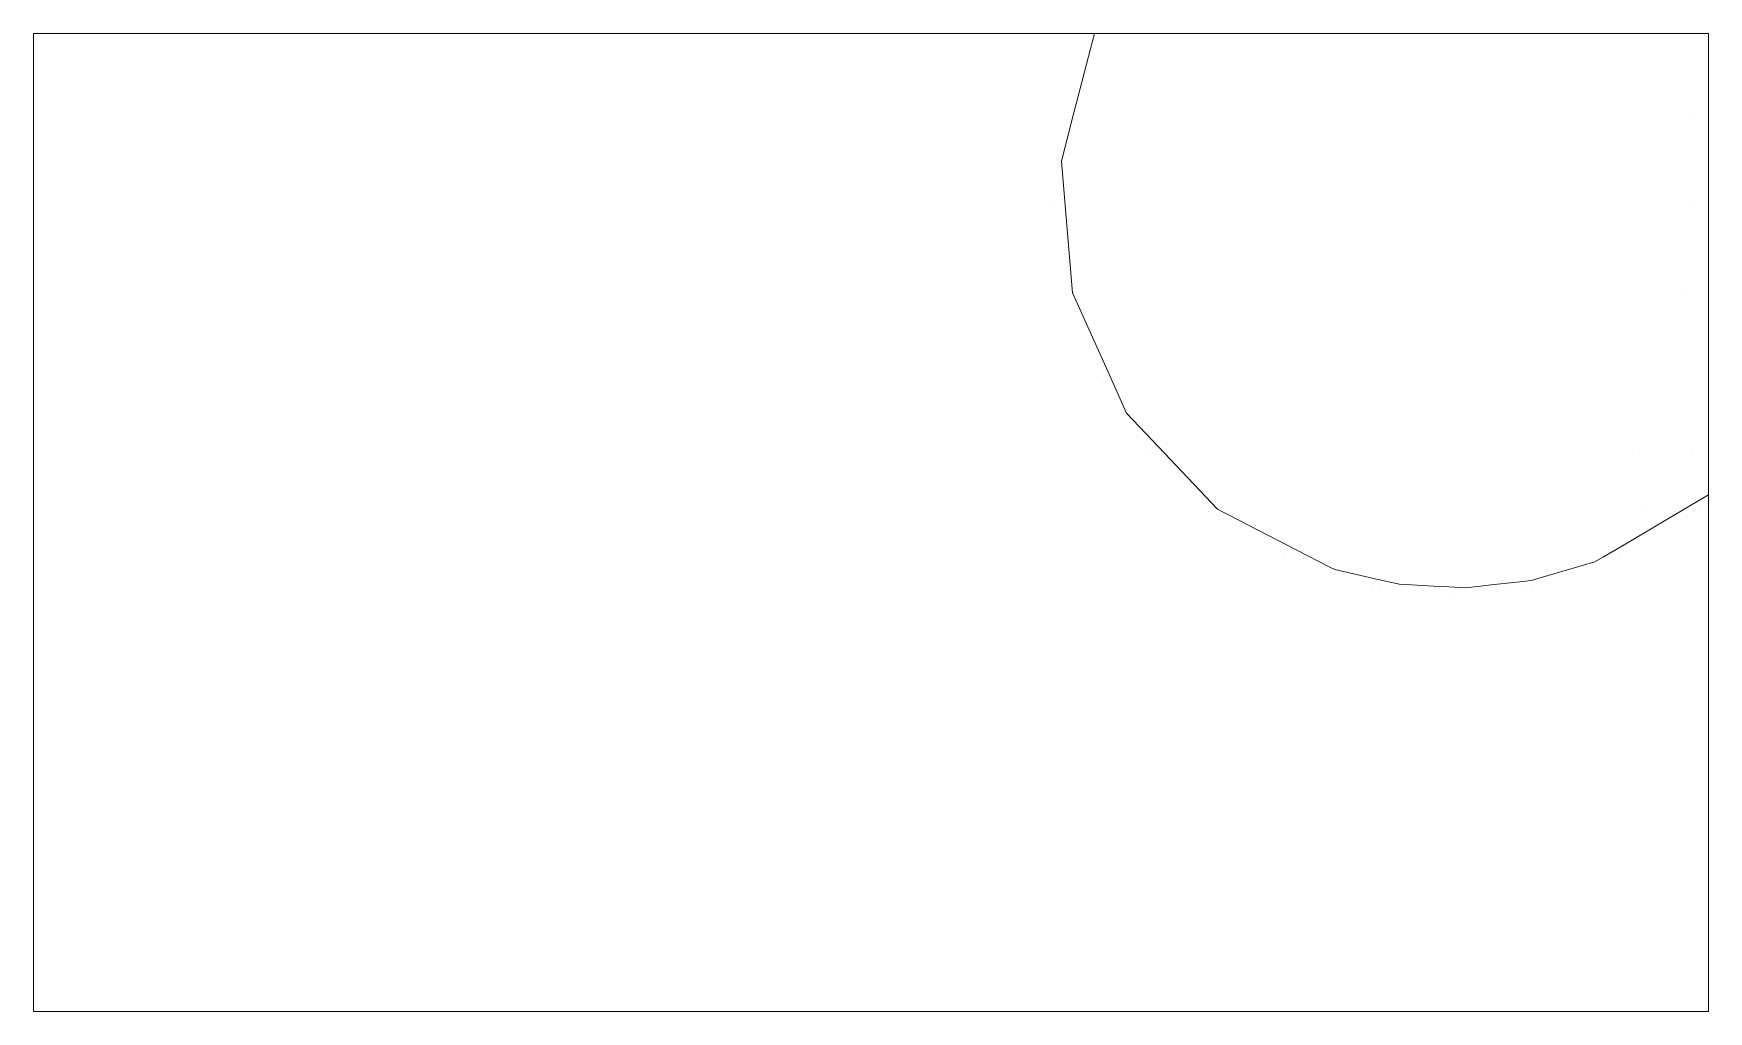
# Model space of a CAD drawing. Header units: millimetres. Extents: x 2.5 to 33.8, y 1.2 to 19.5.
import ezdxf

# ---------------------------------------------------------------- set-up
doc = ezdxf.new("R2010")
doc.units = ezdxf.units.MM
doc.header["$LTSCALE"] = 50
doc.layers.add('None', color=7, linetype='Continuous', lineweight=5)

msp = doc.modelspace()

# ---------------------------------------------------------------- linework, layer by layer
at = {"layer": 'None', "color": 7, "linetype": 'Continuous', "lineweight": 5, "transparency": 33554687}
for points, invisible_edges in [([(2.5, 19.5), (24.283, 19.5, 7.75), (25.563, 19.5, 6.797)], 9), ([(2.5, 19.5), (22.541, 19.5, 10.399), (23.257, 19.5, 8.973)], 9), ([(33.75, 19.5), (2.5, 19.5), (27.029, 19.5, 6.165), (28.6, 19.5, 5.888)], 10), ([(23.257, 19.5, 8.973), (24.283, 19.5, 7.75), (2.5, 19.5)], 10), ([(2.5, 19.5, 14.25), (22.292, 19.5, 14.25), (22.173, 19.5, 13.548)], 8), ([(25.563, 19.5, 6.797), (27.029, 19.5, 6.165), (2.5, 19.5)], 10), ([(22.173, 19.5, 13.548), (22.173, 19.5, 11.952), (2.5, 19.5, 14.25)], 10), ([(22.173, 19.5, 11.952), (22.541, 19.5, 10.399), (2.5, 19.5), (2.5, 19.5, 14.25)], 10), ([(2.5, 19.5, 14.25), (21.677, 17.115, 14.25), (21.881, 17.904, 14.25)], 9), ([(2.5, 19.5, 14.25), (2.5, 1.25, 14.25), (21.885, 14.661, 14.25), (21.747, 16.29, 14.25)], 10), ([(21.747, 16.29, 14.25), (21.677, 17.115, 14.25), (2.5, 19.5, 14.25)], 10), ([(21.881, 17.904, 14.25), (22.292, 19.5, 14.25), (2.5, 19.5, 14.25)], 8), ([(21.881, 17.904, 14.25), (21.687, 17.926, 13.605), (22.173, 19.5, 13.548)], 11), ([(22.541, 19.5, 10.399), (22.173, 19.5, 11.952), (21.687, 17.926, 11.895), (22.081, 17.926, 10.232)], 14), ([(22.173, 19.5, 11.952), (22.173, 19.5, 13.548), (21.687, 17.926, 13.605), (21.687, 17.926, 11.895)], 14), ([(22.173, 19.5, 13.548), (22.292, 19.5, 14.25), (21.881, 17.904, 14.25)], 8), ([(23.257, 19.5, 8.973), (22.541, 19.5, 10.399), (22.081, 17.926, 10.232), (22.848, 17.926, 8.704)], 14), ([(24.283, 19.5, 7.75), (23.257, 19.5, 8.973), (22.848, 17.926, 8.704), (23.947, 17.926, 7.394)], 14), ([(25.563, 19.5, 6.797), (24.283, 19.5, 7.75), (23.947, 17.926, 7.394), (25.318, 17.926, 6.373)], 14), ([(27.029, 19.5, 6.165), (25.563, 19.5, 6.797), (25.318, 17.926, 6.373), (26.888, 17.926, 5.696)], 14), ([(28.6, 19.5, 5.888), (27.029, 19.5, 6.165), (26.888, 17.926, 5.696), (28.572, 17.926, 5.399)], 14), ([(30.194, 19.5, 5.981), (28.6, 19.5, 5.888), (28.572, 17.926, 5.399), (30.279, 17.926, 5.499)], 14), ([(33.75, 19.5), (28.6, 19.5, 5.888), (30.194, 19.5, 5.981)], 9), ([(31.723, 19.5, 6.438), (30.194, 19.5, 5.981), (30.279, 17.926, 5.499), (31.916, 17.926, 5.989)], 14), ([(33.75, 19.5), (30.194, 19.5, 5.981), (31.723, 19.5, 6.438)], 9), ([(33.105, 19.5, 7.236), (31.723, 19.5, 6.438), (31.916, 17.926, 5.989), (33.397, 17.926, 6.844)], 14), ([(33.75, 19.5), (31.723, 19.5, 6.438), (33.105, 19.5, 7.236)], 9), ([(33.105, 19.5, 7.236), (33.397, 17.926, 6.844), (33.75, 17.918, 7.161)], 11), ([(33.75, 17.918, 7.161), (33.75, 19.5, 7.781), (33.105, 19.5, 7.236)], 8), ([(33.105, 19.5, 7.236), (33.75, 19.5, 7.781), (33.75, 19.5)], 8), ([(33.75, 19.5), (33.75, 17.675, 7.066), (33.75, 16.281, 7.018)], 9), ([(33.75, 19.5), (33.75, 19.5, 7.781), (33.75, 17.918, 7.161)], 8), ([(33.75, 1.25), (33.75, 19.5), (33.75, 15.716, 6.999), (33.75, 14.663, 7.331)], 10), ([(33.75, 17.918, 7.161), (33.75, 17.675, 7.066), (33.75, 19.5)], 10), ([(33.75, 16.281, 7.018), (33.75, 15.716, 6.999), (33.75, 19.5)], 10), ([(21.554, 16.283, 13.62), (21.687, 17.926, 13.605), (21.677, 17.115, 14.25)], 11), ([(22.081, 17.926, 10.232), (21.687, 17.926, 11.895), (21.554, 16.283, 11.88), (21.955, 16.283, 10.186)], 15), ([(21.687, 17.926, 11.895), (21.687, 17.926, 13.605), (21.554, 16.283, 13.62), (21.554, 16.283, 11.88)], 15), ([(21.687, 17.926, 13.605), (21.881, 17.904, 14.25), (21.677, 17.115, 14.25)], 9), ([(22.848, 17.926, 8.704), (22.081, 17.926, 10.232), (21.955, 16.283, 10.186), (22.736, 16.283, 8.63)], 15), ([(23.947, 17.926, 7.394), (22.848, 17.926, 8.704), (22.736, 16.283, 8.63), (23.855, 16.283, 7.297)], 15), ([(25.318, 17.926, 6.373), (23.947, 17.926, 7.394), (23.855, 16.283, 7.297), (25.252, 16.283, 6.258)], 15), ([(26.888, 17.926, 5.696), (25.318, 17.926, 6.373), (25.252, 16.283, 6.258), (26.85, 16.283, 5.568)], 15), ([(28.572, 17.926, 5.399), (26.888, 17.926, 5.696), (26.85, 16.283, 5.568), (28.564, 16.283, 5.266)], 15), ([(30.279, 17.926, 5.499), (28.572, 17.926, 5.399), (28.564, 16.283, 5.266), (30.302, 16.283, 5.367)], 15), ([(31.916, 17.926, 5.989), (30.279, 17.926, 5.499), (30.302, 16.283, 5.367), (31.969, 16.283, 5.866)], 15), ([(33.397, 17.926, 6.844), (31.916, 17.926, 5.989), (31.969, 16.283, 5.866), (33.477, 16.283, 6.737)], 15), ([(33.75, 17.675, 7.066), (33.397, 17.926, 6.844), (33.477, 16.283, 6.737)], 11), ([(33.75, 17.675, 7.066), (33.75, 17.918, 7.161), (33.397, 17.926, 6.844)], 10), ([(33.477, 16.283, 6.737), (33.75, 16.281, 7.018), (33.75, 17.675, 7.066)], 9), ([(21.677, 17.115, 14.25), (21.747, 16.29, 14.25), (21.554, 16.283, 13.62)], 10), ([(21.781, 14.65, 13.594), (21.554, 16.283, 13.62), (21.747, 16.29, 14.25)], 11), ([(21.955, 16.283, 10.186), (21.554, 16.283, 11.88), (21.781, 14.65, 11.906), (22.17, 14.65, 10.264)], 15), ([(21.554, 16.283, 11.88), (21.554, 16.283, 13.62), (21.781, 14.65, 13.594), (21.781, 14.65, 11.906)], 15), ([(21.747, 16.29, 14.25), (21.885, 14.661, 14.25), (21.781, 14.65, 13.594)], 10), ([(22.736, 16.283, 8.63), (21.955, 16.283, 10.186), (22.17, 14.65, 10.264), (22.927, 14.65, 8.756)], 15), ([(23.855, 16.283, 7.297), (22.736, 16.283, 8.63), (22.927, 14.65, 8.756), (24.012, 14.65, 7.463)], 15), ([(25.252, 16.283, 6.258), (23.855, 16.283, 7.297), (24.012, 14.65, 7.463), (25.366, 14.65, 6.456)], 15), ([(26.85, 16.283, 5.568), (25.252, 16.283, 6.258), (25.366, 14.65, 6.456), (26.915, 14.65, 5.787)], 15), ([(28.564, 16.283, 5.266), (26.85, 16.283, 5.568), (26.915, 14.65, 5.787), (28.577, 14.65, 5.494)], 15), ([(30.302, 16.283, 5.367), (28.564, 16.283, 5.266), (28.577, 14.65, 5.494), (30.262, 14.65, 5.592)], 15), ([(31.969, 16.283, 5.866), (30.302, 16.283, 5.367), (30.262, 14.65, 5.592), (31.879, 14.65, 6.076)], 15), ([(33.477, 16.283, 6.737), (31.969, 16.283, 5.866), (31.879, 14.65, 6.076), (33.34, 14.65, 6.92)], 15), ([(33.75, 15.716, 6.999), (33.477, 16.283, 6.737), (33.34, 14.65, 6.92)], 11), ([(33.75, 15.716, 6.999), (33.75, 16.281, 7.018), (33.477, 16.283, 6.737)], 10), ([(33.34, 14.65, 6.92), (33.75, 14.663, 7.331), (33.75, 15.716, 6.999)], 9), ([(22.566, 13.142, 14.25), (21.885, 14.661, 14.25), (2.5, 1.25, 14.25)], 10), ([(22.357, 13.107, 13.526), (21.781, 14.65, 13.594), (21.885, 14.661, 14.25)], 11), ([(22.17, 14.65, 10.264), (21.781, 14.65, 11.906), (22.357, 13.107, 11.974), (22.715, 13.107, 10.462)], 15), ([(21.781, 14.65, 11.906), (21.781, 14.65, 13.594), (22.357, 13.107, 13.526), (22.357, 13.107, 11.974)], 15), ([(21.885, 14.661, 14.25), (22.566, 13.142, 14.25), (22.357, 13.107, 13.526)], 10), ([(22.927, 14.65, 8.756), (22.17, 14.65, 10.264), (22.715, 13.107, 10.462), (23.412, 13.107, 9.075)], 15), ([(24.012, 14.65, 7.463), (22.927, 14.65, 8.756), (23.412, 13.107, 9.075), (24.41, 13.107, 7.885)], 15), ([(25.366, 14.65, 6.456), (24.012, 14.65, 7.463), (24.41, 13.107, 7.885), (25.656, 13.107, 6.958)], 15), ([(26.915, 14.65, 5.787), (25.366, 14.65, 6.456), (25.656, 13.107, 6.958), (27.082, 13.107, 6.343)], 15), ([(28.577, 14.65, 5.494), (26.915, 14.65, 5.787), (27.082, 13.107, 6.343), (28.611, 13.107, 6.073)], 15), ([(30.262, 14.65, 5.592), (28.577, 14.65, 5.494), (28.611, 13.107, 6.073), (30.161, 13.107, 6.163)], 15), ([(31.879, 14.65, 6.076), (30.262, 14.65, 5.592), (30.161, 13.107, 6.163), (31.649, 13.107, 6.609)], 15), ([(33.34, 14.65, 6.92), (31.879, 14.65, 6.076), (31.649, 13.107, 6.609), (32.994, 13.107, 7.385)], 15), ([(33.34, 14.65, 6.92), (32.994, 13.107, 7.385), (33.75, 13.846, 7.588)], 11), ([(33.75, 13.846, 7.588), (33.75, 14.663, 7.331), (33.34, 14.65, 6.92)], 10), ([(33.75, 14.663, 7.331), (33.75, 13.846, 7.588), (33.75, 1.25)], 10), ([(32.994, 13.107, 7.385), (33.75, 13.126, 8.129), (33.75, 13.846, 7.588)], 9), ([(33.75, 1.25), (33.75, 13.846, 7.588), (33.75, 13.126, 8.129)], 9), ([(2.5, 1.25, 14.25), (22.893, 12.413, 14.25), (22.566, 13.142, 14.25)], 9), ([(22.357, 13.107, 13.526), (22.566, 13.142, 14.25), (22.893, 12.413, 14.25)], 9), ([(32.455, 11.727, 8.109), (33.75, 12.282, 8.764), (33.75, 13.126, 8.129)], 9), ([(33.75, 13.126, 8.129), (32.994, 13.107, 7.385), (32.455, 11.727, 8.109)], 11), ([(33.75, 1.25), (33.75, 13.126, 8.129), (33.75, 12.282, 8.764)], 9), ([(22.893, 12.413, 14.25), (23.254, 11.727, 13.422), (22.357, 13.107, 13.526)], 11), ([(22.715, 13.107, 10.462), (22.357, 13.107, 11.974), (23.254, 11.727, 12.078), (23.563, 11.727, 10.771)], 15), ([(22.357, 13.107, 11.974), (22.357, 13.107, 13.526), (23.254, 11.727, 13.422), (23.254, 11.727, 12.078)], 15), ([(23.412, 13.107, 9.075), (22.715, 13.107, 10.462), (23.563, 11.727, 10.771), (24.166, 11.727, 9.571)], 15), ([(24.41, 13.107, 7.885), (23.412, 13.107, 9.075), (24.166, 11.727, 9.571), (25.03, 11.727, 8.542)], 15), ([(25.656, 13.107, 6.958), (24.41, 13.107, 7.885), (25.03, 11.727, 8.542), (26.107, 11.727, 7.74)], 15), ([(27.082, 13.107, 6.343), (25.656, 13.107, 6.958), (26.107, 11.727, 7.74), (27.341, 11.727, 7.208)], 15), ([(28.611, 13.107, 6.073), (27.082, 13.107, 6.343), (27.341, 11.727, 7.208), (28.664, 11.727, 6.974)], 15), ([(30.161, 13.107, 6.163), (28.611, 13.107, 6.073), (28.664, 11.727, 6.974), (30.005, 11.727, 7.052)], 15), ([(31.649, 13.107, 6.609), (30.161, 13.107, 6.163), (30.005, 11.727, 7.052), (31.292, 11.727, 7.438)], 15), ([(32.994, 13.107, 7.385), (31.649, 13.107, 6.609), (31.292, 11.727, 7.438), (32.455, 11.727, 8.109)], 15), ([(23.487, 11.785, 14.25), (22.893, 12.413, 14.25), (2.5, 1.25, 14.25)], 10), ([(22.893, 12.413, 14.25), (23.487, 11.785, 14.25), (23.254, 11.727, 13.422)], 10), ([(32.455, 11.727, 8.109), (33.432, 11.727, 9.031), (33.75, 12.282, 8.764)], 11), ([(33.75, 12.28, 8.766), (33.75, 12.282, 8.764), (33.432, 11.727, 9.031)], 10), ([(33.432, 11.727, 9.031), (33.75, 11.738, 9.58), (33.75, 12.28, 8.766)], 9), ([(33.75, 12.282, 8.764), (33.75, 12.28, 8.766), (33.75, 1.25)], 10), ([(33.75, 1.25), (33.75, 12.28, 8.766), (33.75, 11.738, 9.58)], 9), ([(2.5, 1.25, 14.25), (24.587, 10.624, 14.25), (23.487, 11.785, 14.25)], 9), ([(24.428, 10.579, 13.284), (23.254, 11.727, 13.422), (23.487, 11.785, 14.25)], 11), ([(23.563, 11.727, 10.771), (23.254, 11.727, 12.078), (24.428, 10.579, 12.216), (24.675, 10.579, 11.176)], 15), ([(23.254, 11.727, 12.078), (23.254, 11.727, 13.422), (24.428, 10.579, 13.284), (24.428, 10.579, 12.216)], 15), ([(23.487, 11.785, 14.25), (24.587, 10.624, 14.25), (24.428, 10.579, 13.284)], 10), ([(24.166, 11.727, 9.571), (23.563, 11.727, 10.771), (24.675, 10.579, 11.176), (25.154, 10.579, 10.221)], 15), ([(25.03, 11.727, 8.542), (24.166, 11.727, 9.571), (25.154, 10.579, 10.221), (25.841, 10.579, 9.402)], 15), ([(26.107, 11.727, 7.74), (25.03, 11.727, 8.542), (25.841, 10.579, 9.402), (26.699, 10.579, 8.764)], 15), ([(27.341, 11.727, 7.208), (26.107, 11.727, 7.74), (26.699, 10.579, 8.764), (27.68, 10.579, 8.34)], 15), ([(28.664, 11.727, 6.974), (27.341, 11.727, 7.208), (27.68, 10.579, 8.34), (28.732, 10.579, 8.155)], 15), ([(30.005, 11.727, 7.052), (28.664, 11.727, 6.974), (28.732, 10.579, 8.155), (29.799, 10.579, 8.217)], 15), ([(31.292, 11.727, 7.438), (30.005, 11.727, 7.052), (29.799, 10.579, 8.217), (30.823, 10.579, 8.524)], 15), ([(32.455, 11.727, 8.109), (31.292, 11.727, 7.438), (30.823, 10.579, 8.524), (31.749, 10.579, 9.058)], 15), ([(33.432, 11.727, 9.031), (32.455, 11.727, 8.109), (31.749, 10.579, 9.058), (32.526, 10.579, 9.791)], 15), ([(33.75, 11.218, 10.361), (33.75, 11.738, 9.58), (32.526, 10.579, 9.791)], 10), ([(33.75, 11.738, 9.58), (33.432, 11.727, 9.031), (32.526, 10.579, 9.791)], 11), ([(33.75, 11.738, 9.58), (33.75, 11.218, 10.361), (33.75, 1.25)], 10), ([(32.526, 10.579, 9.791), (33.113, 10.579, 10.684), (33.75, 11.218, 10.361)], 11), ([(33.75, 11.194, 10.398), (33.75, 11.218, 10.361), (33.113, 10.579, 10.684)], 10), ([(33.75, 10.889, 11.602), (33.75, 11.194, 10.398), (33.113, 10.579, 10.684)], 10), ([(33.75, 11.218, 10.361), (33.75, 11.194, 10.398), (33.75, 1.25)], 10), ([(33.75, 1.25, 14.25), (33.75, 1.25), (33.75, 11.194, 10.398), (33.75, 10.889, 11.602)], 10), ([(33.113, 10.579, 10.684), (33.479, 10.579, 11.688), (33.75, 10.889, 11.602)], 11), ([(33.296, 10.624, 14.25), (33.75, 10.893, 14.25), (33.75, 10.86, 13.89)], 8), ([(33.75, 1.25, 14.25), (33.75, 10.893, 14.25), (33.296, 10.624, 14.25)], 8), ([(33.75, 10.86, 13.89), (33.479, 10.579, 13.812), (33.296, 10.624, 14.25)], 11), ([(33.75, 10.714, 12.298), (33.75, 10.889, 11.602), (33.479, 10.579, 11.688)], 10), ([(33.479, 10.579, 13.812), (33.75, 10.86, 13.89), (33.75, 10.755, 12.75)], 9), ([(33.75, 10.755, 12.75), (33.603, 10.579, 12.75), (33.479, 10.579, 13.812)], 11), ([(33.75, 10.714, 12.298), (33.479, 10.579, 11.688), (33.603, 10.579, 12.75)], 11), ([(33.603, 10.579, 12.75), (33.75, 10.755, 12.75), (33.75, 10.714, 12.298)], 9), ([(33.75, 10.86, 13.89), (33.75, 10.893, 14.25), (33.75, 1.25, 14.25)], 8), ([(33.75, 10.889, 11.602), (33.75, 10.714, 12.298), (33.75, 1.25, 14.25)], 10), ([(33.75, 1.25, 14.25), (33.75, 10.755, 12.75), (33.75, 10.86, 13.89)], 9), ([(33.75, 1.25, 14.25), (33.75, 10.714, 12.298), (33.75, 10.755, 12.75)], 9), ([(24.659, 10.587, 14.25), (24.587, 10.624, 14.25), (2.5, 1.25, 14.25)], 10), ([(2.5, 1.25, 14.25), (24.767, 10.531, 14.25), (24.659, 10.587, 14.25)], 9), ([(26.261, 9.761, 14.25), (24.767, 10.531, 14.25), (2.5, 1.25, 14.25)], 10), ([(24.587, 10.624, 14.25), (24.659, 10.587, 14.25), (24.428, 10.579, 13.284)], 10), ([(24.428, 10.579, 13.284), (24.659, 10.587, 14.25), (24.767, 10.531, 14.25)], 9), ([(25.824, 9.716, 13.121), (24.428, 10.579, 13.284), (24.767, 10.531, 14.25)], 11), ([(24.675, 10.579, 11.176), (24.428, 10.579, 12.216), (25.824, 9.716, 12.379), (25.995, 9.716, 11.656)], 15), ([(24.428, 10.579, 12.216), (24.428, 10.579, 13.284), (25.824, 9.716, 13.121), (25.824, 9.716, 12.379)], 15), ([(25.154, 10.579, 10.221), (24.675, 10.579, 11.176), (25.995, 9.716, 11.656), (26.328, 9.716, 10.993)], 15), ([(24.767, 10.531, 14.25), (25.995, 9.716, 13.844), (25.824, 9.716, 13.121)], 11), ([(26.261, 9.761, 14.25), (25.995, 9.716, 13.844), (24.767, 10.531, 14.25)], 3), ([(25.841, 10.579, 9.402), (25.154, 10.579, 10.221), (26.328, 9.716, 10.993), (26.805, 9.716, 10.424)], 15), ([(26.699, 10.579, 8.764), (25.841, 10.579, 9.402), (26.805, 9.716, 10.424), (27.401, 9.716, 9.98)], 15), ([(27.68, 10.579, 8.34), (26.699, 10.579, 8.764), (27.401, 9.716, 9.98), (28.083, 9.716, 9.686)], 15), ([(28.732, 10.579, 8.155), (27.68, 10.579, 8.34), (28.083, 9.716, 9.686), (28.814, 9.716, 9.557)], 15), ([(29.799, 10.579, 8.217), (28.732, 10.579, 8.155), (28.814, 9.716, 9.557), (29.555, 9.716, 9.601)], 15), ([(30.823, 10.579, 8.524), (29.799, 10.579, 8.217), (29.555, 9.716, 9.601), (30.267, 9.716, 9.814)], 15), ([(31.749, 10.579, 9.058), (30.823, 10.579, 8.524), (30.267, 9.716, 9.814), (30.91, 9.716, 10.185)], 15), ([(32.526, 10.579, 9.791), (31.749, 10.579, 9.058), (30.91, 9.716, 10.185), (31.45, 9.716, 10.694)], 15), ([(33.113, 10.579, 10.684), (32.526, 10.579, 9.791), (31.45, 9.716, 10.694), (31.858, 9.716, 11.315)], 15), ([(33.479, 10.579, 11.688), (33.113, 10.579, 10.684), (31.858, 9.716, 11.315), (32.112, 9.716, 12.012)], 15), ([(32.112, 9.716, 13.488), (32.143, 9.942, 14.25), (33.296, 10.624, 14.25)], 9), ([(33.296, 10.624, 14.25), (33.479, 10.579, 13.812), (32.112, 9.716, 13.488)], 11), ([(33.603, 10.579, 12.75), (33.479, 10.579, 11.688), (32.112, 9.716, 12.012), (32.198, 9.716, 12.75)], 15), ([(33.479, 10.579, 13.812), (33.603, 10.579, 12.75), (32.198, 9.716, 12.75), (32.112, 9.716, 13.488)], 15), ([(33.296, 10.624, 14.25), (32.143, 9.942, 14.25), (33.75, 1.25, 14.25)], 10), ([(26.686, 9.542, 14.25), (26.261, 9.761, 14.25), (2.5, 1.25, 14.25)], 10), ([(25.995, 9.716, 11.656), (25.824, 9.716, 12.379), (27.372, 9.181, 12.56), (27.46, 9.181, 12.19)], 15), ([(25.824, 9.716, 12.379), (25.824, 9.716, 13.121), (27.372, 9.181, 12.94), (27.372, 9.181, 12.56)], 15), ([(25.824, 9.716, 13.121), (25.995, 9.716, 13.844), (27.46, 9.181, 13.31), (27.372, 9.181, 12.94)], 15), ([(25.995, 9.716, 13.844), (26.261, 9.761, 14.25), (26.686, 9.542, 14.25)], 9), ([(27.46, 9.181, 13.31), (25.995, 9.716, 13.844), (26.686, 9.542, 14.25)], 11), ([(26.328, 9.716, 10.993), (25.995, 9.716, 11.656), (27.46, 9.181, 12.19), (27.631, 9.181, 11.85)], 15), ([(26.805, 9.716, 10.424), (26.328, 9.716, 10.993), (27.631, 9.181, 11.85), (27.876, 9.181, 11.558)], 15), ([(27.401, 9.716, 9.98), (26.805, 9.716, 10.424), (27.876, 9.181, 11.558), (28.181, 9.181, 11.331)], 15), ([(28.083, 9.716, 9.686), (27.401, 9.716, 9.98), (28.181, 9.181, 11.331), (28.53, 9.181, 11.18)], 15), ([(28.814, 9.716, 9.557), (28.083, 9.716, 9.686), (28.53, 9.181, 11.18), (28.905, 9.181, 11.114)], 15), ([(29.555, 9.716, 9.601), (28.814, 9.716, 9.557), (28.905, 9.181, 11.114), (29.285, 9.181, 11.136)], 15), ([(30.267, 9.716, 9.814), (29.555, 9.716, 9.601), (29.285, 9.181, 11.136), (29.649, 9.181, 11.245)], 15), ([(30.91, 9.716, 10.185), (30.267, 9.716, 9.814), (29.649, 9.181, 11.245), (29.979, 9.181, 11.436)], 15), ([(31.45, 9.716, 10.694), (30.91, 9.716, 10.185), (29.979, 9.181, 11.436), (30.255, 9.181, 11.697)], 15), ([(31.858, 9.716, 11.315), (31.45, 9.716, 10.694), (30.255, 9.181, 11.697), (30.464, 9.181, 12.015)], 15), ([(31.858, 9.716, 14.185), (30.464, 9.181, 13.485), (31.63, 9.638, 14.25)], 11), ([(32.112, 9.716, 12.012), (31.858, 9.716, 11.315), (30.464, 9.181, 12.015), (30.594, 9.181, 12.372)], 15), ([(31.858, 9.716, 14.185), (32.112, 9.716, 13.488), (30.594, 9.181, 13.128), (30.464, 9.181, 13.485)], 15), ([(32.198, 9.716, 12.75), (32.112, 9.716, 12.012), (30.594, 9.181, 12.372), (30.639, 9.181, 12.75)], 15), ([(32.112, 9.716, 13.488), (32.198, 9.716, 12.75), (30.639, 9.181, 12.75), (30.594, 9.181, 13.128)], 15), ([(31.63, 9.638, 14.25), (31.793, 9.735, 14.25), (31.858, 9.716, 14.185)], 10), ([(31.793, 9.735, 14.25), (31.63, 9.638, 14.25), (33.75, 1.25, 14.25)], 10), ([(32.143, 9.942, 14.25), (31.858, 9.716, 14.185), (31.793, 9.735, 14.25)], 3), ([(32.143, 9.942, 14.25), (31.793, 9.735, 14.25), (33.75, 1.25, 14.25)], 10), ([(32.112, 9.716, 13.488), (31.858, 9.716, 14.185), (32.143, 9.942, 14.25)], 11), ([(2.5, 1.25, 14.25), (26.776, 9.496, 14.25), (26.686, 9.542, 14.25)], 9), ([(27.504, 9.331, 14.25), (26.776, 9.496, 14.25), (2.5, 1.25, 14.25), (33.75, 1.25, 14.25)], 10), ([(27.631, 9.181, 13.65), (26.686, 9.542, 14.25), (26.776, 9.496, 14.25)], 9), ([(26.686, 9.542, 14.25), (27.631, 9.181, 13.65), (27.46, 9.181, 13.31)], 11), ([(27.631, 9.181, 13.65), (26.776, 9.496, 14.25), (27.504, 9.331, 14.25)], 9), ([(30.464, 9.181, 13.485), (30.255, 9.181, 13.803), (30.866, 9.417, 14.25)], 11), ([(30.443, 9.295, 14.25), (30.866, 9.417, 14.25), (30.255, 9.181, 13.803)], 10), ([(30.866, 9.417, 14.25), (30.443, 9.295, 14.25), (33.75, 1.25, 14.25)], 10), ([(30.866, 9.417, 14.25), (31.63, 9.638, 14.25), (30.464, 9.181, 13.485)], 10), ([(33.75, 1.25, 14.25), (31.63, 9.638, 14.25), (30.866, 9.417, 14.25)], 9), ([(27.46, 9.181, 12.19), (27.372, 9.181, 12.56), (29, 9, 12.75)], 11), ([(27.372, 9.181, 12.56), (27.372, 9.181, 12.94), (29, 9, 12.75)], 11), ([(27.372, 9.181, 12.94), (27.46, 9.181, 13.31), (29, 9, 12.75)], 11), ([(27.631, 9.181, 11.85), (27.46, 9.181, 12.19), (29, 9, 12.75)], 11), ([(27.46, 9.181, 13.31), (27.631, 9.181, 13.65), (29, 9, 12.75)], 11), ([(27.876, 9.181, 13.942), (27.504, 9.331, 14.25), (27.981, 9.222, 14.25)], 9), ([(27.504, 9.331, 14.25), (27.876, 9.181, 13.942), (27.631, 9.181, 13.65)], 11), ([(33.75, 1.25, 14.25), (27.981, 9.222, 14.25), (27.504, 9.331, 14.25)], 9), ([(27.876, 9.181, 11.558), (27.631, 9.181, 11.85), (29, 9, 12.75)], 11), ([(27.631, 9.181, 13.65), (27.876, 9.181, 13.942), (29, 9, 12.75)], 11), ([(27.876, 9.181, 13.942), (27.981, 9.222, 14.25), (28.108, 9.216, 14.25)], 9), ([(28.108, 9.216, 14.25), (28.181, 9.181, 14.169), (27.876, 9.181, 13.942)], 11), ([(28.181, 9.181, 11.331), (27.876, 9.181, 11.558), (29, 9, 12.75)], 11), ([(27.876, 9.181, 13.942), (28.181, 9.181, 14.169), (29, 9, 12.75)], 11), ([(28.108, 9.216, 14.25), (27.981, 9.222, 14.25), (33.75, 1.25, 14.25)], 10), ([(28.515, 9.193, 14.25), (28.181, 9.181, 14.169), (28.108, 9.216, 14.25)], 3), ([(28.515, 9.193, 14.25), (28.108, 9.216, 14.25), (33.75, 1.25, 14.25)], 10), ([(28.181, 9.181, 14.169), (28.515, 9.193, 14.25), (29, 9, 12.75)], 11), ([(28.53, 9.181, 11.18), (28.181, 9.181, 11.331), (29, 9, 12.75)], 11), ([(29, 9, 12.75), (28.515, 9.193, 14.25), (28.735, 9.181, 14.25)], 9), ([(28.735, 9.181, 14.25), (28.515, 9.193, 14.25), (33.75, 1.25, 14.25)], 10), ([(28.905, 9.181, 11.114), (28.53, 9.181, 11.18), (29, 9, 12.75)], 11), ([(28.735, 9.181, 14.25), (28.907, 9.172, 14.25), (29, 9, 12.75)], 10), ([(28.907, 9.172, 14.25), (28.735, 9.181, 14.25), (33.75, 1.25, 14.25)], 10), ([(29.285, 9.181, 11.136), (28.905, 9.181, 11.114), (29, 9, 12.75)], 11), ([(29, 9, 12.75), (28.907, 9.172, 14.25), (29.215, 9.155, 14.25)], 9), ([(33.75, 1.25, 14.25), (29.215, 9.155, 14.25), (28.907, 9.172, 14.25)], 9), ([(29.449, 9.181, 14.25), (29.661, 9.197, 14.197), (29, 9, 12.75)], 11), ([(29.661, 9.197, 14.197), (29.979, 9.181, 14.064), (29, 9, 12.75)], 11), ([(29, 9, 12.75), (29.268, 9.161, 14.25), (29.449, 9.181, 14.25)], 9), ([(30.639, 9.181, 12.75), (30.594, 9.181, 12.372), (29, 9, 12.75)], 11), ([(30.594, 9.181, 12.372), (30.464, 9.181, 12.015), (29, 9, 12.75)], 11), ([(30.464, 9.181, 12.015), (30.255, 9.181, 11.697), (29, 9, 12.75)], 11), ([(30.255, 9.181, 11.697), (29.979, 9.181, 11.436), (29, 9, 12.75)], 11), ([(29.979, 9.181, 11.436), (29.649, 9.181, 11.245), (29, 9, 12.75)], 11), ([(29.649, 9.181, 11.245), (29.285, 9.181, 11.136), (29, 9, 12.75)], 11), ([(29.979, 9.181, 14.064), (30.255, 9.181, 13.803), (29, 9, 12.75)], 11), ([(30.255, 9.181, 13.803), (30.464, 9.181, 13.485), (29, 9, 12.75)], 11), ([(30.464, 9.181, 13.485), (30.594, 9.181, 13.128), (29, 9, 12.75)], 11), ([(30.594, 9.181, 13.128), (30.639, 9.181, 12.75), (29, 9, 12.75)], 11), ([(29.215, 9.155, 14.25), (29.268, 9.161, 14.25), (29, 9, 12.75)], 10), ([(29.268, 9.161, 14.25), (29.215, 9.155, 14.25), (33.75, 1.25, 14.25)], 10), ([(29.449, 9.181, 14.25), (29.268, 9.161, 14.25), (33.75, 1.25, 14.25)], 10), ([(29.696, 9.209, 14.25), (29.661, 9.197, 14.197), (29.449, 9.181, 14.25)], 3), ([(33.75, 1.25, 14.25), (29.696, 9.209, 14.25), (29.449, 9.181, 14.25)], 9), ([(29.979, 9.181, 14.064), (29.661, 9.197, 14.197), (29.696, 9.209, 14.25)], 11), ([(29.696, 9.209, 14.25), (30.175, 9.264, 14.25), (29.979, 9.181, 14.064)], 10), ([(30.175, 9.264, 14.25), (29.696, 9.209, 14.25), (33.75, 1.25, 14.25)], 10), ([(30.255, 9.181, 13.803), (29.979, 9.181, 14.064), (30.175, 9.264, 14.25)], 11), ([(30.175, 9.264, 14.25), (30.443, 9.295, 14.25), (30.255, 9.181, 13.803)], 10), ([(33.75, 1.25, 14.25), (30.443, 9.295, 14.25), (30.175, 9.264, 14.25)], 9)]:
    msp.add_3dface(points, dxfattribs=dict(at, invisible_edges=invisible_edges))
for points in [[(2.5, 1.25), (2.5, 1.25, 14.25), (2.5, 19.5, 14.25), (2.5, 19.5)], [(2.5, 19.5), (33.75, 19.5), (33.75, 1.25), (2.5, 1.25)], [(33.75, 1.25), (33.75, 1.25, 14.25), (2.5, 1.25, 14.25), (2.5, 1.25)]]:
    msp.add_3dface(points, dxfattribs=at)

doc.saveas('drawing.dxf')
